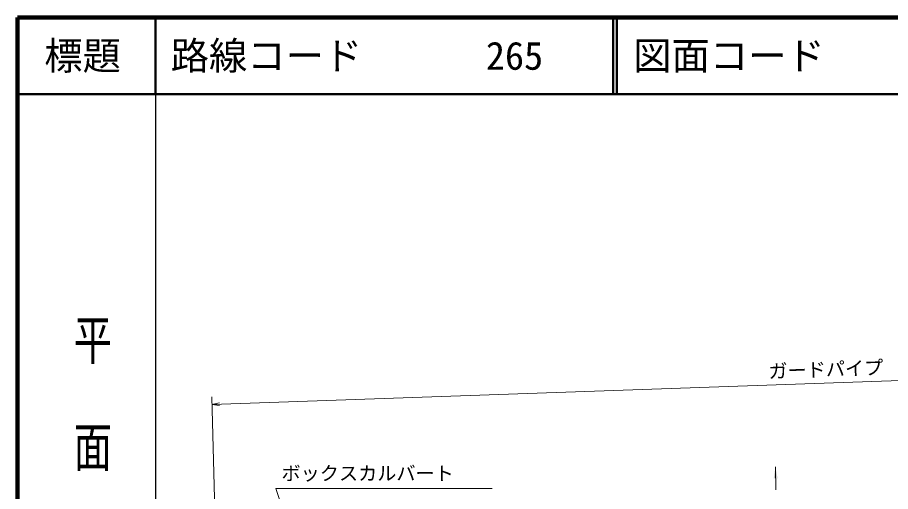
# Model space of a CAD drawing. Units: millimetres, scale not verified. Extents: x 40000 to 680000, y 20000 to 380000.
# Drawn here: x 40000 to 153970, y 318072 to 380000 of the extents above; entities that cross this region are included whole.
import ezdxf
from ezdxf.enums import TextEntityAlignment as Align

# ---------------------------------------------------------------- set-up
doc = ezdxf.new("R2010")
doc.units = ezdxf.units.MM
doc.header["$LTSCALE"] = 1000
for name, color, linetype, lineweight in [('M-BGD', 7, 'Continuous', 13), ('M-STR-HTXT', 7, 'Continuous', 13), ('M-TTL', 2, 'Continuous', 140), ('M-TTL-BAND', 7, 'Continuous', 25), ('M-TTL-LINE', 7, 'Continuous', 50)]:
    doc.layers.add(name, color=color, linetype=linetype, lineweight=lineweight)
doc.layers.add('M-TTL-TXT', color=7, linetype='Continuous')
doc.styles.add('@ＭＳ ゴシック', font='')
doc.styles.add('ＭＳ ゴシック', font='')
doc.styles.get('@ＭＳ ゴシック').set_extended_font_data('@MS Gothic')
doc.styles.get('ＭＳ ゴシック').set_extended_font_data('MS Gothic')

# ---------------------------------------------------------------- blocks, each defined once
blk = doc.blocks.new('filled_arrow')
at = {"color": 0, "linetype": 'Continuous', "lineweight": -2}
blk.add_solid([(7.5, 1.25), (0, 0), (7.5, -1.25)], dxfattribs=at)
blk = doc.blocks.new('open_arrow')
at = {"color": 0, "linetype": 'Continuous', "lineweight": -2}
blk.add_lwpolyline([(7.5, 1.25), (0, 0), (7.5, -1.25)], dxfattribs=at)

msp = doc.modelspace()

# ---------------------------------------------------------------- linework, layer by layer
at = {"layer": 'M-BGD'}
msp.add_line((138946, 321306), (139004, 318307), dxfattribs=at)
at = {"layer": 'M-STR-HTXT'}
for p, q in [((241777, 335558), (65392, 329464)), ((65916, 308776), (65367, 330463))]:
    msp.add_line(p, q, dxfattribs=at)
msp.add_lwpolyline([(87864, 276397), (73713, 318489), (101970, 318489)], dxfattribs=at)
at = {"layer": 'M-TTL'}
for p, q in [((40000, 380000), (40000, 20000)), ((680000, 380000), (40000, 380000))]:
    msp.add_line(p, q, dxfattribs=at)
at = {"layer": 'M-TTL-BAND'}
msp.add_line((58000, 370000), (58000, 20000), dxfattribs=at)
at = {"layer": 'M-TTL-LINE'}
for p, q in [((58000, 380000), (58000, 370000)), ((117750, 380000), (117750, 370000)), ((118250, 380000), (118250, 370000)), ((40000, 370000), (680000, 370000))]:
    msp.add_line(p, q, dxfattribs=at)

# ---------------------------------------------------------------- block references
at = {"layer": 'M-BGD', "xscale": 200, "yscale": 200, "rotation": 271.1}
msp.add_blockref('filled_arrow', (138946, 321306), dxfattribs=at)
at = {"layer": 'M-STR-HTXT', "xscale": 133, "yscale": 133, "rotation": 2}
msp.add_blockref('open_arrow', (65392, 329464), dxfattribs=at)

# ---------------------------------------------------------------- texts
at = {"layer": 'M-STR-HTXT', "style": 'ＭＳ ゴシック'}
msp.add_text('ガードパイプ', height=1833, rotation=1.985, dxfattribs=at).set_placement((145573, 332575), align=Align.BOTTOM_CENTER)
msp.add_text('ボックスカルバート', height=1833, dxfattribs=at).set_placement((74463, 318989), align=Align.BOTTOM_LEFT)
at = {"layer": 'M-TTL-BAND', "style": '@ＭＳ ゴシック', "width": 1.4}
msp.add_text('平  面  図', height=3666, rotation=270, dxfattribs=at).set_placement((49777, 306475), align=Align.MIDDLE_RIGHT)
at = {"layer": 'M-TTL-TXT', "style": 'ＭＳ ゴシック'}
msp.add_text('標題', height=3666, dxfattribs=at).set_placement((48500, 375000), align=Align.MIDDLE_CENTER)
for s, p in [('路線コード', (60000, 375000)), ('265', (101142, 375000)), ('図面コード', (120380, 375000))]:
    msp.add_text(s, height=3666, dxfattribs=at).set_placement(p, align=Align.MIDDLE_LEFT)

doc.saveas('drawing.dxf')
